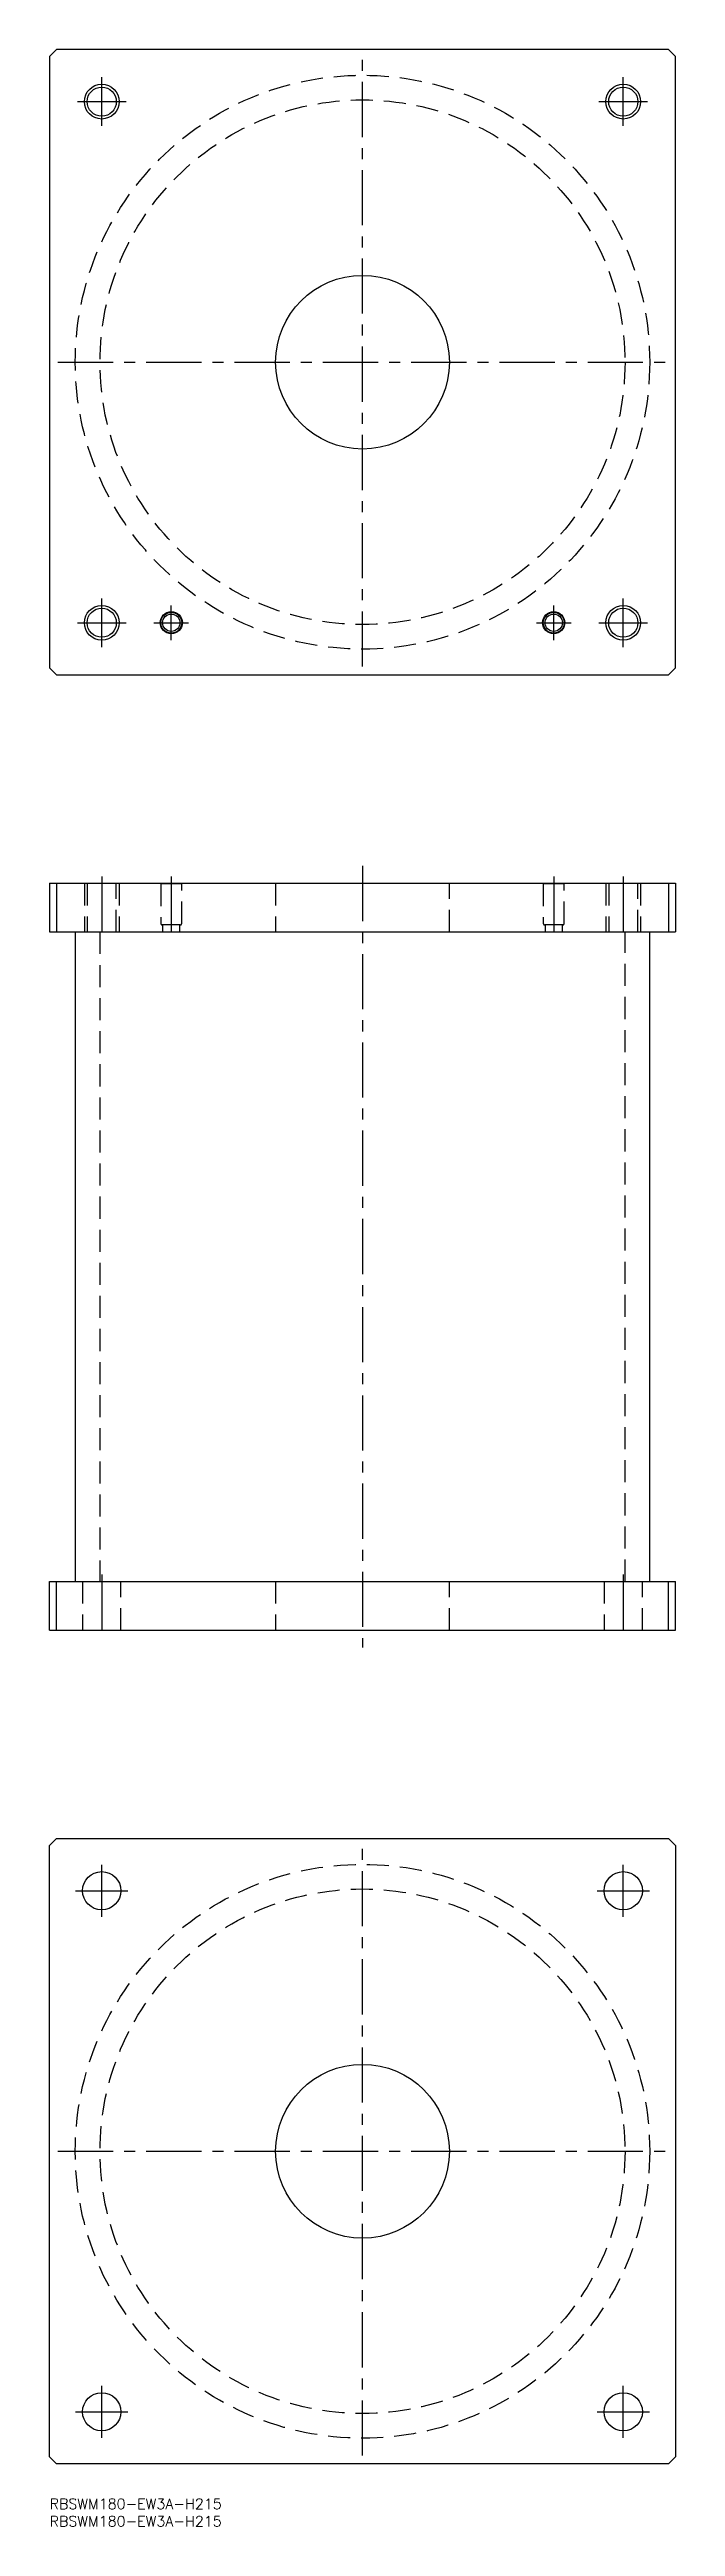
# Model space of a CAD drawing. Extents: x 0 to 180, y -8 to 705.
import ezdxf

# ---------------------------------------------------------------- set-up
doc = ezdxf.new("R2010")
doc.units = 0
doc.header["$LTSCALE"] = 0.5
doc.linetypes.add('CENTER', pattern=[50.8, 31.75, -6.35, 6.35, -6.35])
doc.linetypes.add('DASHED', pattern=[19.05, 12.7, -6.35])
for name, color, linetype in [('MSM_CENTER', 1, 'CENTER'), ('MSM_CONTINUOUS', 7, 'CONTINUOUS'), ('MSM_DASHED', 4, 'DASHED'), ('MSM_NARROW', 5, 'CONTINUOUS'), ('MSM_PART_NUMBER', 7, 'CONTINUOUS')]:
    doc.layers.add(name, color=color, linetype=linetype)
doc.styles.get("Standard").update_dxf_attribs({"font": 'txt.shx', "height": 3, "bigfont": 'bigfont.shx'})

# ---------------------------------------------------------------- blocks, each defined once
blk = doc.blocks.new('*U49')
at = {"layer": 'MSM_PART_NUMBER'}
blk.add_text('RBSWM180-EW3A-H215', height=3, dxfattribs=at).set_placement((0, -3))
blk = doc.blocks.new('*U50')
at = {"layer": 'MSM_PART_NUMBER'}
blk.add_text('RBSWM180-EW3A-H215', height=3, dxfattribs=at).set_placement((0, -8))

msp = doc.modelspace()

# ---------------------------------------------------------------- linework, layer by layer
at = {"layer": 'MSM_CENTER'}
for p, q in [((90, 527.4), (90, 702.6)), ((15, 683), (15, 697)), ((165, 683), (165, 697)), ((8, 690), (22, 690)), ((158, 690), (172, 690)), ((2.4, 615), (177.6, 615)), ((15, 533), (15, 547)), ((35, 535), (35, 545)), ((145, 535), (145, 545)), ((165, 533), (165, 547)), ((8, 540), (22, 540)), ((30, 540), (40, 540)), ((140, 540), (150, 540)), ((158, 540), (172, 540)), ((15, 467), (15, 449)), ((35, 467), (35, 449)), ((90, 470), (90, 245)), ((145, 467), (145, 449)), ((165, 467), (165, 449)), ((15, 266), (15, 248)), ((165, 266), (165, 248)), ((90, 12.4), (90, 187.6)), ((15, 167.5), (15, 182.5)), ((165, 167.5), (165, 182.5)), ((7.5, 175), (22.5, 175)), ((157.5, 175), (172.5, 175)), ((2.4, 100), (177.6, 100)), ((15, 17.5), (15, 32.5)), ((165, 17.5), (165, 32.5)), ((7.5, 25), (22.5, 25)), ((157.5, 25), (172.5, 25))]:
    msp.add_line(p, q, dxfattribs=at)
at = {"layer": 'MSM_CONTINUOUS'}
for p, q in [((2, 705), (0, 703)), ((0, 703), (0, 527)), ((178, 705), (2, 705)), ((180, 703), (178, 705)), ((180, 527), (180, 703)), ((0, 527), (2, 525)), ((2, 525), (178, 525)), ((178, 525), (180, 527)), ((0, 465), (0, 451)), ((0, 465), (180, 465)), ((2, 465), (2, 451)), ((178, 465), (178, 451)), ((180, 465), (180, 451)), ((0, 451), (180, 451)), ((7.4, 451), (7.4, 264)), ((172.6, 264), (172.6, 451)), ((0, 264), (180, 264)), ((0, 250), (0, 264)), ((2, 250), (2, 264)), ((178, 250), (178, 264)), ((180, 250), (180, 264)), ((0, 250), (180, 250)), ((0, 188), (2, 190)), ((0, 12), (0, 188)), ((2, 190), (178, 190)), ((178, 190), (180, 188)), ((180, 188), (180, 12)), ((2, 10), (0, 12)), ((178, 10), (2, 10)), ((180, 12), (178, 10))]:
    msp.add_line(p, q, dxfattribs=at)
for centre, radius in [((15, 690), 4.19), ((165, 690), 4.19), ((90, 615), 25), ((15, 540), 4.19), ((35, 540), 3.2), ((35, 540), 3), ((35, 540), 2.5), ((145, 540), 3.2), ((145, 540), 3), ((145, 540), 2.5), ((165, 540), 4.19), ((15, 175), 5.5), ((165, 175), 5.5), ((90, 100), 25), ((15, 25), 5.5), ((165, 25), 5.5)]:
    msp.add_circle(centre, radius, dxfattribs=at)
at = {"layer": 'MSM_DASHED'}
for p, q in [((10, 465), (10, 451)), ((10.81, 465), (10.81, 451)), ((19.19, 451), (19.19, 465)), ((20, 465), (20, 451)), ((31.8, 465), (32, 464.8)), ((32, 464.8), (32, 453.4)), ((38, 464.8), (32, 464.8)), ((38, 464.8), (38.2, 465)), ((38, 453.4), (38, 464.8)), ((65, 465), (65, 451)), ((115, 451), (115, 465)), ((141.8, 465), (142, 464.8)), ((142, 464.8), (142, 453.4)), ((148, 464.8), (142, 464.8)), ((148, 464.8), (148.2, 465)), ((148, 453.4), (148, 464.8)), ((160, 465), (160, 451)), ((160.81, 465), (160.81, 451)), ((169.19, 451), (169.19, 465)), ((170, 465), (170, 451)), ((14.5, 451), (14.5, 264)), ((37.6, 453), (32.4, 453)), ((32.5, 453), (32.5, 451)), ((37.5, 451), (37.5, 453)), ((147.6, 453), (142.4, 453)), ((142.5, 453), (142.5, 451)), ((147.5, 451), (147.5, 453)), ((165.5, 264), (165.5, 451)), ((9.5, 264), (9.5, 250)), ((20.5, 250), (20.5, 264)), ((65, 264), (65, 250)), ((115, 250), (115, 264)), ((159.5, 264), (159.5, 250)), ((170.5, 250), (170.5, 264))]:
    msp.add_line(p, q, dxfattribs=at)
for centre, radius in [((90, 615), 82.6), ((90, 615), 75.5), ((90, 100), 82.6), ((90, 100), 75.5)]:
    msp.add_circle(centre, radius, dxfattribs=at)
for centre, start, end in [((32.4, 453.4), 180, 270), ((37.6, 453.4), 270, 360), ((142.4, 453.4), 180, 270), ((147.6, 453.4), 270, 360)]:
    msp.add_arc(centre, 0.4, start, end, dxfattribs=at)
at = {"layer": 'MSM_NARROW'}
for centre in [(15, 690), (165, 690), (15, 540), (165, 540)]:
    msp.add_circle(centre, 5, dxfattribs=at)

# ---------------------------------------------------------------- block references
at = {"layer": 'MSM_CONTINUOUS'}
for name in ['*U49', '*U50']:
    msp.add_blockref(name, (0, 0), dxfattribs=at)

doc.saveas('drawing.dxf')
